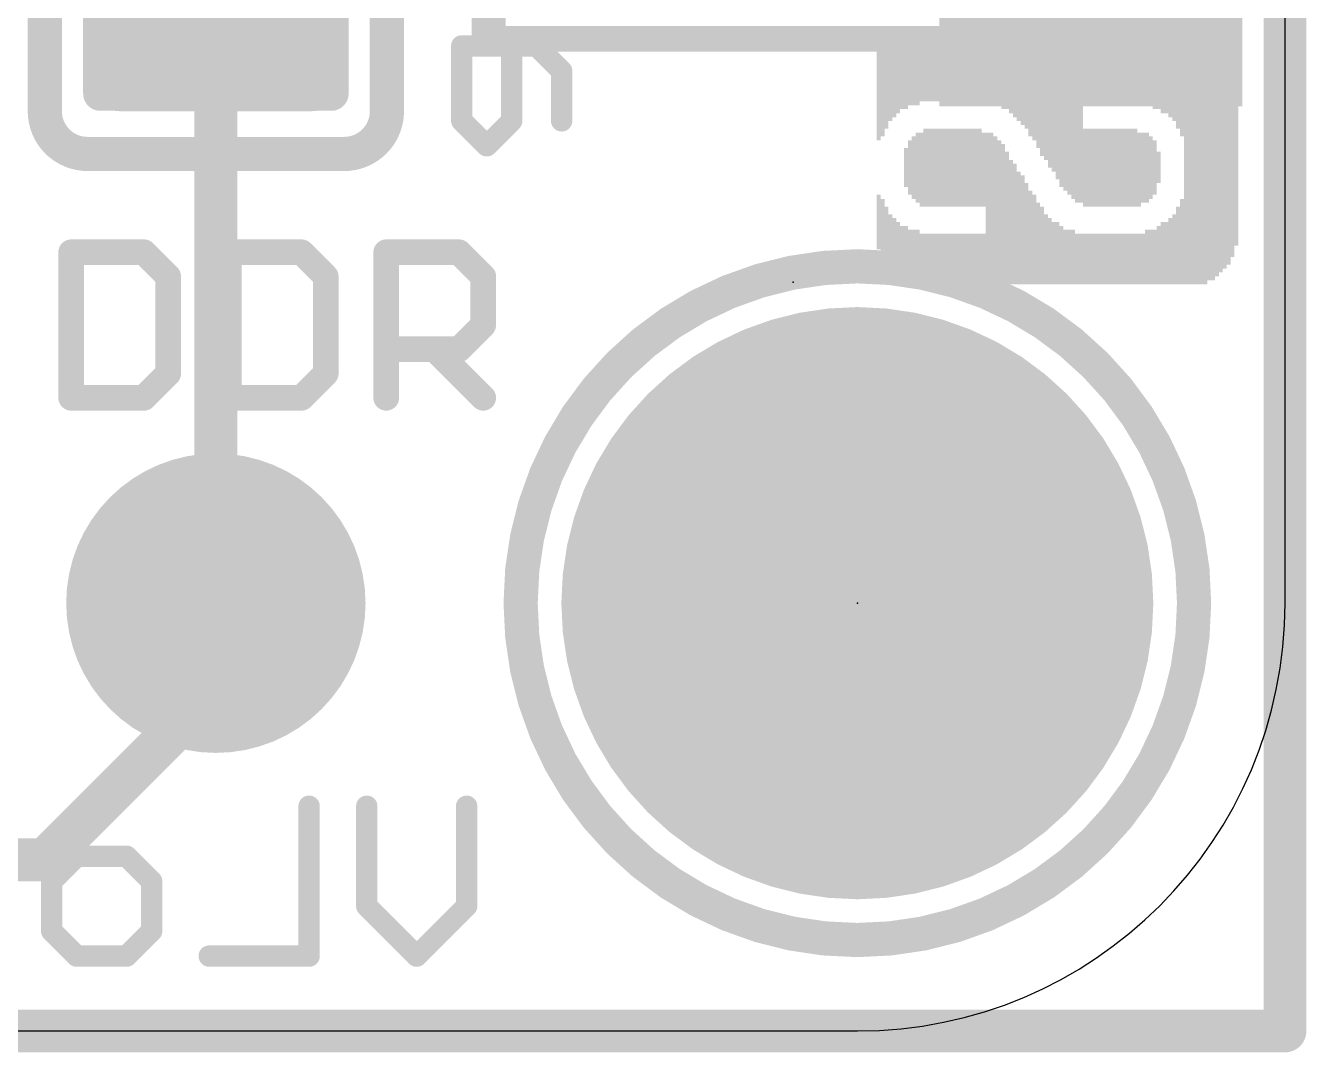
# Model space of a CAD drawing. Extents: x -0.1 to 25.5, y -0.1 to 17.9.
# Drawn here: x 17.92 to 25.53, y -0.13 to 5.97 of the extents above; entities that cross this region are included whole.
import ezdxf

# ---------------------------------------------------------------- set-up
doc = ezdxf.new("R2010")
doc.units = 0
for name, color, linetype in [('1', 12, 'CONTINUOUS'), ('16', 5, 'CONTINUOUS'), ('17', 110, 'CONTINUOUS'), ('20', 53, 'CONTINUOUS'), ('21', 40, 'CONTINUOUS'), ('22', 6, 'CONTINUOUS'), ('23', 40, 'CONTINUOUS'), ('24', 6, 'CONTINUOUS'), ('51', 253, 'CONTINUOUS')]:
    doc.layers.add(name, color=color, linetype=linetype)

# ---------------------------------------------------------------- blocks, each defined once
blk = doc.blocks.new('RECT')
blk.add_solid([(-0.5, -0.5), (0.5, -0.5), (-0.5, 0.5), (0.5, 0.5)])
blk = doc.blocks.new('ROUNDP')
at = {"const_width": 0.5}
blk.add_lwpolyline([(0, -0.25, 1), (0, 0.25, 1), (0, -0.25)], format="xyb", dxfattribs=at)
blk = doc.blocks.new('RECT121920X243840R50')
at = {"const_width": 0.1905}
blk.add_lwpolyline([(0.2858, -0.5715), (0.2858, 0.5715, 0.4142), (0.1905, 0.6668), (-0.1905, 0.6668, 0.4142), (-0.2858, 0.5715), (-0.2858, -0.5715, 0.4142), (-0.1905, -0.6668), (0.1905, -0.6668, 0.4142)], format="xyb", close=True, dxfattribs=at)
blk.add_solid([(-0.2159, -0.5969), (0.2159, -0.5969), (-0.2159, 0.5969), (0.2159, 0.5969)])

msp = doc.modelspace()

# ---------------------------------------------------------------- linework, layer by layer
at = {"layer": '1', "const_width": 0.254}
for points in [[(25.4, 17.78), (25.4, 0)], [(19.05, 2.032), (19.05, 2.54)], [(18.034, 1.016), (19.05, 2.032)], [(13.335, 1.016), (18.034, 1.016)], [(25.4, 0), (0, 0)]]:
    msp.add_lwpolyline(points, dxfattribs=at)
at = {"layer": '1', "const_width": 0.127}
for points in [[(18.288, 6.0325, 1), (18.288, 6.1595)], [(19.1135, 2.54, 1), (18.9865, 2.54)], [(19.0949, 1.9871, 1), (19.0051, 2.0769)], [(18.9865, 2.032, 1), (19.1135, 2.032)], [(18.034, 0.9525, 1), (18.034, 1.0795)], [(17.9891, 1.0609, 1), (18.0789, 0.9711)], [(25.4, -0.0635, 1), (25.4, 0.0635)], [(25.3365, 0, 1), (25.4635, 0)]]:
    msp.add_lwpolyline(points, format="xyb", dxfattribs=at)
at = {"layer": '16'}
for points, const_width in [([(25.4, 17.78), (25.4, 0)], 0.254), ([(18.3634, 5.565), (18.3634, 6.935)], 0.2032), ([(19.7366, 6.935), (19.7366, 5.565)], 0.2032), ([(18.3634, 5.8928), (19.7366, 5.8928)], 0.2032), ([(19.05, 5.842), (19.05, 2.54)], 0.254), ([(18.3634, 5.6896), (19.7366, 5.6896)], 0.2032), ([(19.7366, 5.565), (18.3634, 5.565)], 0.2032), ([(25.4, 0), (0, 0)], 0.254)]:
    msp.add_lwpolyline(points, dxfattribs=dict(at, const_width=const_width))
for points, const_width in [([(18.3634, 5.9436, 1), (18.3634, 5.842)], 0.1016), ([(19.1135, 5.842, 1), (18.9865, 5.842)], 0.127), ([(19.7366, 5.842, 1), (19.7366, 5.9436)], 0.1016), ([(18.3634, 5.7404, 1), (18.3634, 5.6388)], 0.1016), ([(19.7366, 5.6388, 1), (19.7366, 5.7404)], 0.1016), ([(18.3634, 5.6158, 1), (18.3634, 5.5142)], 0.1016), ([(19.7366, 5.5142, 1), (19.7366, 5.6158)], 0.1016), ([(18.3126, 5.565, 1), (18.4142, 5.565)], 0.1016), ([(19.6858, 5.565, 1), (19.7874, 5.565)], 0.1016), ([(18.9865, 2.54, 1), (19.1135, 2.54)], 0.127), ([(25.4, -0.0635, 1), (25.4, 0.0635)], 0.127), ([(25.3365, 0, 1), (25.4635, 0)], 0.127)]:
    msp.add_lwpolyline(points, format="xyb", dxfattribs=dict(at, const_width=const_width))
at = {"layer": '20'}
for p, q in [((25.4, 2.54), (25.4, 15.24)), ((2.54, 0), (22.86, 0))]:
    msp.add_line(p, q, dxfattribs=at)
msp.add_arc((22.86, 2.54), 2.54, 270, 0, dxfattribs=at)
at = {"layer": '21', "const_width": 0.1524}
for points in [[(20.646, 5.89), (20.646, 6.99)], [(23.246, 5.89), (20.646, 5.89)], [(18.1907, 4.6235), (18.1907, 3.7592)], [(18.6228, 4.6235), (18.1907, 4.6235)], [(18.7669, 4.4795), (18.6228, 4.6235)], [(19.1262, 4.6235), (19.1262, 3.7592)], [(19.5584, 4.6235), (19.1262, 4.6235)], [(19.7024, 4.4795), (19.5584, 4.6235)], [(20.0617, 3.7592), (20.0617, 4.6235)], [(20.0617, 4.6235), (20.4939, 4.6235)], [(20.4939, 4.6235), (20.6379, 4.4795)], [(18.7669, 3.9033), (18.7669, 4.4795)], [(19.7024, 3.9033), (19.7024, 4.4795)], [(20.6379, 4.4795), (20.6379, 4.1914)], [(20.6379, 4.1914), (20.4939, 4.0473)], [(20.4939, 4.0473), (20.0617, 4.0473)], [(20.3498, 4.0473), (20.6379, 3.7592)], [(18.6228, 3.7592), (18.7669, 3.9033)], [(19.5584, 3.7592), (19.7024, 3.9033)], [(18.1907, 3.7592), (18.6228, 3.7592)], [(19.1262, 3.7592), (19.5584, 3.7592)]]:
    msp.add_lwpolyline(points, dxfattribs=at)
at = {"layer": '21'}
for points, const_width in [([(20.646, 5.9281, 1), (20.646, 5.8519)], 0.0762), ([(23.246, 5.8519, 1), (23.246, 5.9281)], 0.0762), ([(20.6079, 5.89, 1), (20.6841, 5.89)], 0.0762), ([(18.2288, 4.6235, 1), (18.1526, 4.6235)], 0.0762), ([(18.1907, 4.6616, 1), (18.1907, 4.5854)], 0.0762), ([(18.6498, 4.6505, 1), (18.5959, 4.5966)], 0.0762), ([(18.6228, 4.5854, 1), (18.6228, 4.6616)], 0.0762), ([(19.1643, 4.6235, 1), (19.0881, 4.6235)], 0.0762), ([(19.1262, 4.6616, 1), (19.1262, 4.5854)], 0.0762), ([(19.5853, 4.6505, 1), (19.5314, 4.5966)], 0.0762), ([(19.5584, 4.5854, 1), (19.5584, 4.6616)], 0.0762), ([(20.0998, 4.6235, 1), (20.0236, 4.6235)], 0.0762), ([(20.0617, 4.6616, 1), (20.0617, 4.5854)], 0.0762), ([(20.5208, 4.6505, 1), (20.4669, 4.5966)], 0.0762), ([(20.4939, 4.5854, 1), (20.4939, 4.6616)], 0.0762), ([(22.86, 0.54, 1), (22.86, 4.54, 1), (22.86, 0.54)], 0.2032), ([(18.805, 4.4795, 1), (18.7288, 4.4795)], 0.0762), ([(18.74, 4.4525, 1), (18.7938, 4.5064)], 0.0762), ([(19.7405, 4.4795, 1), (19.6643, 4.4795)], 0.0762), ([(19.6755, 4.4525, 1), (19.7294, 4.5064)], 0.0762), ([(20.676, 4.4795, 1), (20.5998, 4.4795)], 0.0762), ([(20.611, 4.4525, 1), (20.6649, 4.5064)], 0.0762), ([(20.6649, 4.1644, 1), (20.611, 4.2183)], 0.0762), ([(20.5998, 4.1914, 1), (20.676, 4.1914)], 0.0762), ([(20.0617, 4.0854, 1), (20.0617, 4.0092)], 0.0762), ([(20.3768, 4.0743, 1), (20.3229, 4.0204)], 0.0762), ([(20.4669, 4.0743, 1), (20.5208, 4.0204)], 0.0762), ([(20.4939, 4.0092, 1), (20.4939, 4.0854)], 0.0762), ([(18.7938, 3.8763, 1), (18.74, 3.9302)], 0.0762), ([(19.7294, 3.8763, 1), (19.6755, 3.9302)], 0.0762), ([(18.7288, 3.9033, 1), (18.805, 3.9033)], 0.0762), ([(19.6643, 3.9033, 1), (19.7405, 3.9033)], 0.0762), ([(18.1907, 3.7973, 1), (18.1907, 3.7211)], 0.0762), ([(18.5959, 3.7861, 1), (18.6498, 3.7323)], 0.0762), ([(18.6228, 3.7211, 1), (18.6228, 3.7973)], 0.0762), ([(19.1262, 3.7973, 1), (19.1262, 3.7211)], 0.0762), ([(19.5314, 3.7861, 1), (19.5853, 3.7323)], 0.0762), ([(19.5584, 3.7211, 1), (19.5584, 3.7973)], 0.0762), ([(20.611, 3.7323, 1), (20.6649, 3.7861)], 0.0762), ([(18.1526, 3.7592, 1), (18.2288, 3.7592)], 0.0762), ([(19.0881, 3.7592, 1), (19.1643, 3.7592)], 0.0762), ([(20.0236, 3.7592, 1), (20.0998, 3.7592)], 0.0762)]:
    msp.add_lwpolyline(points, format="xyb", dxfattribs=dict(at, const_width=const_width))
at = {"layer": '22'}
for points, const_width in [([(18.034, 8.255), (18.034, 5.461)], 0.2032), ([(20.066, 5.461), (20.066, 8.255)], 0.2032), ([(20.9554, 5.8486), (20.5105, 5.8486)], 0.127), ([(20.5105, 5.8486), (20.5105, 5.4037)], 0.127), ([(20.8071, 5.4037), (20.8071, 5.8486)], 0.127), ([(21.1037, 5.7003), (20.9554, 5.8486)], 0.127), ([(21.1037, 5.4037), (21.1037, 5.7003)], 0.127), ([(20.5105, 5.4037), (20.6588, 5.2554)], 0.127), ([(20.6588, 5.2554), (20.8071, 5.4037)], 0.127), ([(19.812, 5.207), (18.288, 5.207)], 0.2032), ([(19.6039, 1.3343), (19.6039, 0.4445)], 0.127), ([(19.9462, 0.7411), (19.9462, 1.3343)], 0.127), ([(20.5394, 1.3343), (20.5394, 0.7411)], 0.127), ([(18.0752, 0.8894), (18.2235, 1.0377)], 0.127), ([(18.2235, 1.0377), (18.52, 1.0377)], 0.127), ([(18.52, 1.0377), (18.6683, 0.8894)], 0.127), ([(18.0752, 0.5928), (18.0752, 0.8894)], 0.127), ([(18.6683, 0.8894), (18.6683, 0.5928)], 0.127), ([(20.2428, 0.4445), (19.9462, 0.7411)], 0.127), ([(20.5394, 0.7411), (20.2428, 0.4445)], 0.127), ([(18.2235, 0.4445), (18.0752, 0.5928)], 0.127), ([(18.6683, 0.5928), (18.52, 0.4445)], 0.127), ([(18.52, 0.4445), (18.2235, 0.4445)], 0.127), ([(19.6039, 0.4445), (19.0107, 0.4445)], 0.127)]:
    msp.add_lwpolyline(points, dxfattribs=dict(at, const_width=const_width))
for points, const_width in [([(20.5105, 5.8803, 1), (20.5105, 5.8168)], 0.0635), ([(20.5422, 5.8486, 1), (20.4788, 5.8486)], 0.0635), ([(20.8388, 5.8486, 1), (20.7753, 5.8486)], 0.0635), ([(20.9778, 5.871, 1), (20.9329, 5.8261)], 0.0635), ([(20.9554, 5.8168, 1), (20.9554, 5.8803)], 0.0635), ([(21.1354, 5.7003, 1), (21.0719, 5.7003)], 0.0635), ([(21.0812, 5.6778, 1), (21.1261, 5.7228)], 0.0635), ([(18.034, 5.461, 0.4142), (18.288, 5.207)], 0.2032), ([(18.0848, 5.461, 1), (17.9832, 5.461)], 0.1016), ([(19.812, 5.207, 0.4142), (20.066, 5.461)], 0.2032), ([(20.1168, 5.461, 1), (20.0152, 5.461)], 0.1016), ([(17.9832, 5.461, 1), (18.0848, 5.461)], 0.1016), ([(20.0152, 5.461, 1), (20.1168, 5.461)], 0.1016), ([(20.533, 5.4262, 1), (20.488, 5.3813)], 0.0635), ([(20.4788, 5.4037, 1), (20.5422, 5.4037)], 0.0635), ([(20.7753, 5.4037, 1), (20.8388, 5.4037)], 0.0635), ([(20.8295, 5.3813, 1), (20.7846, 5.4262)], 0.0635), ([(21.0719, 5.4037, 1), (21.1354, 5.4037)], 0.0635), ([(18.288, 5.2578, 1), (18.288, 5.1562)], 0.1016), ([(18.288, 5.1562, 1), (18.288, 5.2578)], 0.1016), ([(19.812, 5.2578, 1), (19.812, 5.1562)], 0.1016), ([(19.812, 5.1562, 1), (19.812, 5.2578)], 0.1016), ([(20.6363, 5.2779, 1), (20.6812, 5.233)], 0.0635), ([(20.6363, 5.233, 1), (20.6812, 5.2779)], 0.0635), ([(19.6356, 1.3343, 1), (19.5721, 1.3343)], 0.0635), ([(19.978, 1.3343, 1), (19.9145, 1.3343)], 0.0635), ([(20.5711, 1.3343, 1), (20.5076, 1.3343)], 0.0635), ([(18.2235, 1.0694, 1), (18.2235, 1.0059)], 0.0635), ([(18.2459, 1.0152, 1), (18.201, 1.0601)], 0.0635), ([(18.5425, 1.0601, 1), (18.4976, 1.0152)], 0.0635), ([(18.52, 1.0059, 1), (18.52, 1.0694)], 0.0635), ([(18.1069, 0.8894, 1), (18.0434, 0.8894)], 0.0635), ([(18.0527, 0.9118, 1), (18.0976, 0.8669)], 0.0635), ([(18.7001, 0.8894, 1), (18.6366, 0.8894)], 0.0635), ([(18.6459, 0.8669, 1), (18.6908, 0.9118)], 0.0635), ([(19.9145, 0.7411, 1), (19.978, 0.7411)], 0.0635), ([(19.9687, 0.7635, 1), (19.9238, 0.7186)], 0.0635), ([(20.5076, 0.7411, 1), (20.5711, 0.7411)], 0.0635), ([(20.5618, 0.7186, 1), (20.5169, 0.7635)], 0.0635), ([(18.0434, 0.5928, 1), (18.1069, 0.5928)], 0.0635), ([(18.0976, 0.6152, 1), (18.0527, 0.5703)], 0.0635), ([(18.6366, 0.5928, 1), (18.7001, 0.5928)], 0.0635), ([(18.6908, 0.5703, 1), (18.6459, 0.6152)], 0.0635), ([(18.2235, 0.4763, 1), (18.2235, 0.4128)], 0.0635), ([(18.201, 0.422, 1), (18.2459, 0.467)], 0.0635), ([(18.4976, 0.467, 1), (18.5425, 0.422)], 0.0635), ([(18.52, 0.4128, 1), (18.52, 0.4763)], 0.0635), ([(19.0107, 0.4763, 1), (19.0107, 0.4128)], 0.0635), ([(19.5721, 0.4445, 1), (19.6356, 0.4445)], 0.0635), ([(19.6039, 0.4128, 1), (19.6039, 0.4763)], 0.0635), ([(20.2203, 0.467, 1), (20.2652, 0.422)], 0.0635), ([(20.2203, 0.422, 1), (20.2652, 0.467)], 0.0635)]:
    msp.add_lwpolyline(points, format="xyb", dxfattribs=dict(at, const_width=const_width))
at = {"layer": '23'}
msp.add_point((22.86, 2.54), dxfattribs=at)
at = {"layer": '24'}
msp.add_point((22.479, 4.445), dxfattribs=at)
at = {"layer": '51', "const_width": 0.1524}
for points in [[(20.696, 5.89), (20.696, 11.99)], [(24.946, 11.99), (24.946, 5.89)], [(24.946, 5.89), (20.696, 5.89)]]:
    msp.add_lwpolyline(points, dxfattribs=at)
at = {"layer": '51', "const_width": 0.0762}
for points in [[(20.696, 5.9281, 1), (20.696, 5.8519)], [(24.946, 5.8519, 1), (24.946, 5.9281)], [(20.6579, 5.89, 1), (20.7341, 5.89)], [(24.9079, 5.89, 1), (24.9841, 5.89)]]:
    msp.add_lwpolyline(points, format="xyb", dxfattribs=at)

# ---------------------------------------------------------------- block references
at = {"layer": '1', "xscale": 1.8, "yscale": 1.2, "rotation": 180}
msp.add_blockref('RECT', (24.246, 6.09), dxfattribs=at)
at = {"layer": '16', "rotation": 270}
msp.add_blockref('RECT121920X243840R50', (19.05, 5.842), dxfattribs=at)
at = {"layer": '17', "xscale": 3.516, "yscale": 3.516}
msp.add_blockref('ROUNDP', (22.86, 2.54), dxfattribs=at)
msp.add_blockref('ROUNDP', (22.86, 2.54), dxfattribs=at)
at = {"layer": '17', "xscale": 1.778, "yscale": 1.778, "rotation": 90}
msp.add_blockref('ROUNDP', (19.05, 2.54), dxfattribs=at)
msp.add_blockref('ROUNDP', (19.05, 2.54), dxfattribs=at)
at = {"layer": '22', "rotation": 90}
for p, xscale, yscale in [((22.987, 5.588), 0.5994, 0.0229), ((23.01, 5.5994), 0.5766, 0.0231), ((23.0331, 5.6223), 0.5309, 0.0231), ((23.0562, 5.6452), 0.4851, 0.0231), ((23.0793, 5.6566), 0.4623, 0.0231), ((23.1024, 5.668), 0.4394, 0.0231), ((23.1256, 5.6807), 0.414, 0.0231), ((23.1487, 5.6807), 0.414, 0.0231), ((23.1718, 5.6921), 0.3912, 0.0231), ((23.1949, 5.6921), 0.3912, 0.0231), ((23.218, 5.6921), 0.3912, 0.0231), ((23.241, 5.7036), 0.3683, 0.0229), ((23.264, 5.7036), 0.3683, 0.0231), ((23.2871, 5.7036), 0.3683, 0.0231), ((23.3102, 5.7036), 0.3683, 0.0231), ((23.3333, 5.7036), 0.3683, 0.0231), ((23.3564, 5.7036), 0.3683, 0.0231), ((23.3796, 5.7036), 0.3683, 0.0231), ((23.4027, 5.7036), 0.3683, 0.0231), ((23.4258, 5.7036), 0.3683, 0.0231), ((23.4489, 5.7036), 0.3683, 0.0231), ((23.472, 5.7036), 0.3683, 0.0231), ((23.495, 5.7036), 0.3683, 0.0229), ((23.518, 5.7036), 0.3683, 0.0231), ((23.5411, 5.7036), 0.3683, 0.0231), ((23.5642, 5.7036), 0.3683, 0.0231), ((23.5873, 5.7036), 0.3683, 0.0231), ((23.6104, 5.7036), 0.3683, 0.0231), ((23.6336, 5.7036), 0.3683, 0.0231), ((23.6567, 5.7036), 0.3683, 0.0231), ((23.6798, 5.6921), 0.3912, 0.0231), ((23.7029, 5.6921), 0.3912, 0.0231), ((23.726, 5.6807), 0.414, 0.0231), ((23.749, 5.6807), 0.414, 0.0229), ((23.772, 5.668), 0.4394, 0.0231), ((23.7951, 5.6566), 0.4623, 0.0231), ((23.8182, 5.6452), 0.4851, 0.0231), ((23.8413, 5.6337), 0.508, 0.0231), ((23.8644, 5.6223), 0.5309, 0.0231), ((23.8876, 5.5994), 0.5766, 0.0231), ((23.9107, 5.588), 0.5994, 0.0231), ((23.9338, 5.5651), 0.6452, 0.0231), ((23.9569, 5.541), 0.6934, 0.0231), ((23.98, 5.5296), 0.7163, 0.0231), ((24.003, 5.5067), 0.762, 0.0229), ((24.026, 5.4953), 0.7849, 0.0231), ((24.0491, 5.4724), 0.8306, 0.0231), ((24.0722, 5.4496), 0.8763, 0.0231), ((24.0953, 5.4381), 0.8992, 0.0231), ((24.1184, 5.4267), 0.922, 0.0231), ((24.1416, 5.414), 0.9474, 0.0231), ((24.1647, 5.4026), 0.9703, 0.0231), ((24.1878, 5.4026), 0.9703, 0.0231), ((24.2109, 5.7036), 0.3683, 0.0231), ((24.234, 5.7036), 0.3683, 0.0231), ((24.257, 5.7036), 0.3683, 0.0229), ((24.28, 5.7036), 0.3683, 0.0231), ((24.3031, 5.7036), 0.3683, 0.0231), ((24.3262, 5.7036), 0.3683, 0.0231), ((24.3493, 5.7036), 0.3683, 0.0231), ((24.3724, 5.7036), 0.3683, 0.0231), ((24.3956, 5.7036), 0.3683, 0.0231), ((24.4187, 5.7036), 0.3683, 0.0231), ((24.4418, 5.7036), 0.3683, 0.0231), ((24.4649, 5.7036), 0.3683, 0.0231), ((24.488, 5.7036), 0.3683, 0.0231), ((24.511, 5.7036), 0.3683, 0.0229), ((24.534, 5.7036), 0.3683, 0.0231), ((24.5571, 5.6921), 0.3912, 0.0231), ((24.5802, 5.6921), 0.3912, 0.0231), ((24.6033, 5.6921), 0.3912, 0.0231), ((24.6264, 5.6807), 0.414, 0.0231), ((24.8111, 5.16), 1.4554, 0.0231), ((24.8342, 5.16), 1.4554, 0.0231), ((24.8573, 5.16), 1.4554, 0.0231), ((24.8804, 5.16), 1.4554, 0.0231), ((24.9036, 5.16), 1.4554, 0.0231), ((24.9267, 5.16), 1.4554, 0.0231), ((24.9498, 5.1727), 1.43, 0.0231), ((24.9729, 5.1727), 1.43, 0.0231), ((24.996, 5.1841), 1.4072, 0.0231), ((25.019, 5.1956), 1.3843, 0.0229), ((25.042, 5.207), 1.3614, 0.0231), ((25.0651, 5.2184), 1.3386, 0.0231), ((25.0882, 5.2413), 1.2929, 0.0231), ((25.1113, 5.2756), 1.2243, 0.0231), ((24.6496, 5.5766), 0.2057, 0.0231), ((24.6727, 5.5639), 0.2311, 0.0231), ((24.6958, 5.5639), 0.2311, 0.0231), ((24.7189, 5.5524), 0.254, 0.0231), ((24.742, 5.541), 0.2769, 0.0231), ((24.765, 5.5182), 0.3226, 0.0229), ((24.788, 5.4953), 0.3683, 0.0231), ((23.218, 5.1257), 0.4166, 0.0231), ((23.241, 5.1143), 0.4394, 0.0229), ((23.264, 5.1257), 0.4623, 0.0231), ((23.2871, 5.1257), 0.4623, 0.0231), ((23.3102, 5.1257), 0.4623, 0.0231), ((23.3333, 5.1257), 0.4623, 0.0231), ((23.3564, 5.1257), 0.4623, 0.0231), ((23.3796, 5.1257), 0.4623, 0.0231), ((23.4027, 5.1257), 0.4623, 0.0231), ((23.4258, 5.1257), 0.4623, 0.0231), ((23.4489, 5.1257), 0.4623, 0.0231), ((23.472, 5.1257), 0.4623, 0.0231), ((23.495, 5.1257), 0.4623, 0.0229), ((23.518, 5.1257), 0.4623, 0.0231), ((23.5411, 5.1257), 0.4623, 0.0231), ((23.5642, 5.1257), 0.4623, 0.0231), ((23.5873, 5.1257), 0.4623, 0.0231), ((23.6104, 5.1143), 0.4394, 0.0231), ((23.6336, 4.8832), 0.9017, 0.0231), ((23.6567, 4.8832), 0.9017, 0.0231), ((24.2109, 5.1257), 0.4623, 0.0231), ((24.234, 5.1257), 0.4623, 0.0231), ((24.257, 5.1257), 0.4623, 0.0229), ((24.28, 5.1257), 0.4623, 0.0231), ((24.3031, 5.1257), 0.4623, 0.0231), ((24.3262, 5.1257), 0.4623, 0.0231), ((24.3493, 5.1257), 0.4623, 0.0231), ((24.3724, 5.1257), 0.4623, 0.0231), ((24.3956, 5.1257), 0.4623, 0.0231), ((24.4187, 5.1257), 0.4623, 0.0231), ((24.4418, 5.1257), 0.4623, 0.0231), ((24.4649, 5.1257), 0.4623, 0.0231), ((24.488, 5.1257), 0.4623, 0.0231), ((24.511, 5.1257), 0.4623, 0.0229), ((24.534, 5.1143), 0.4394, 0.0231), ((24.5571, 5.1257), 0.4166, 0.0231), ((24.5802, 5.1257), 0.4166, 0.0231), ((23.1718, 5.127), 0.3226, 0.0231), ((23.1949, 5.1257), 0.3708, 0.0231), ((23.6798, 4.8717), 0.8788, 0.0231), ((23.7029, 4.8603), 0.856, 0.0231), ((23.726, 4.8489), 0.8331, 0.0231), ((24.6033, 5.1257), 0.3708, 0.0231), ((24.6264, 5.127), 0.3226, 0.0231), ((23.1487, 5.127), 0.2311, 0.0231), ((23.749, 4.826), 0.7874, 0.0229), ((24.6496, 5.127), 0.1854, 0.0231), ((23.772, 4.8019), 0.7391, 0.0231), ((23.7951, 4.7904), 0.7163, 0.0231), ((23.8182, 4.7676), 0.6706, 0.0231), ((23.8413, 4.7561), 0.6477, 0.0231), ((23.8644, 4.7333), 0.602, 0.0231), ((22.987, 4.8031), 0.3251, 0.0229), ((23.8876, 4.7104), 0.5563, 0.0231), ((23.9107, 4.699), 0.5334, 0.0231), ((23.01, 4.7676), 0.3454, 0.0231), ((23.0331, 4.7219), 0.3454, 0.0231), ((23.9338, 4.6749), 0.4851, 0.0231), ((23.9569, 4.6634), 0.4623, 0.0231), ((24.765, 4.6634), 0.4623, 0.0229), ((24.788, 4.6863), 0.508, 0.0231), ((23.0562, 4.6876), 0.3226, 0.0231), ((23.0793, 4.6647), 0.3226, 0.0231), ((23.1024, 4.6418), 0.3226, 0.0231), ((23.98, 4.6406), 0.4166, 0.0231), ((24.003, 4.6292), 0.3937, 0.0229), ((24.026, 4.6177), 0.3708, 0.0231), ((24.0491, 4.6177), 0.3708, 0.0231), ((24.6727, 4.6177), 0.3708, 0.0231), ((24.6958, 4.6177), 0.3708, 0.0231), ((24.7189, 4.6292), 0.3937, 0.0231), ((24.742, 4.6406), 0.4166, 0.0231), ((23.1256, 4.619), 0.3226, 0.0231), ((23.1487, 4.619), 0.3226, 0.0231), ((23.1718, 4.5949), 0.3251, 0.0231), ((23.1949, 4.5949), 0.3251, 0.0231), ((23.218, 4.5949), 0.3251, 0.0231), ((23.241, 4.5834), 0.3023, 0.0229), ((23.264, 4.5834), 0.3023, 0.0231), ((23.2871, 4.5834), 0.3023, 0.0231), ((23.3102, 4.5834), 0.3023, 0.0231), ((23.3333, 4.5834), 0.3023, 0.0231), ((23.3564, 4.5834), 0.3023, 0.0231), ((23.3796, 4.5834), 0.3023, 0.0231), ((23.4027, 4.5834), 0.3023, 0.0231), ((23.4258, 4.5834), 0.3023, 0.0231), ((23.4489, 4.5834), 0.3023, 0.0231), ((23.472, 4.5834), 0.3023, 0.0231), ((23.495, 4.5834), 0.3023, 0.0229), ((23.518, 4.5834), 0.3023, 0.0231), ((23.5411, 4.5834), 0.3023, 0.0231), ((23.5642, 4.5834), 0.3023, 0.0231), ((23.5873, 4.5834), 0.3023, 0.0231), ((23.6104, 4.5834), 0.3023, 0.0231), ((24.0722, 4.6063), 0.348, 0.0231), ((24.0953, 4.5949), 0.3251, 0.0231), ((24.1184, 4.5949), 0.3251, 0.0231), ((24.1416, 4.5949), 0.3251, 0.0231), ((24.1647, 4.5834), 0.3023, 0.0231), ((24.1878, 4.5834), 0.3023, 0.0231), ((24.2109, 4.5834), 0.3023, 0.0231), ((24.234, 4.5834), 0.3023, 0.0231), ((24.257, 4.5834), 0.3023, 0.0229), ((24.28, 4.5834), 0.3023, 0.0231), ((24.3031, 4.5834), 0.3023, 0.0231), ((24.3262, 4.5834), 0.3023, 0.0231), ((24.3493, 4.5834), 0.3023, 0.0231), ((24.3724, 4.5834), 0.3023, 0.0231), ((24.3956, 4.5834), 0.3023, 0.0231), ((24.4187, 4.5834), 0.3023, 0.0231), ((24.4418, 4.5834), 0.3023, 0.0231), ((24.4649, 4.5834), 0.3023, 0.0231), ((24.488, 4.5834), 0.3023, 0.0231), ((24.511, 4.5834), 0.3023, 0.0229), ((24.534, 4.5834), 0.3023, 0.0231), ((24.5571, 4.5834), 0.3023, 0.0231), ((24.5802, 4.5949), 0.3251, 0.0231), ((24.6033, 4.5949), 0.3251, 0.0231), ((24.6264, 4.5949), 0.3251, 0.0231), ((24.6496, 4.6063), 0.348, 0.0231)]:
    msp.add_blockref('RECT', p, dxfattribs=dict(at, xscale=xscale, yscale=yscale))
at = {"layer": '51', "xscale": 0.508, "yscale": 0.508}
msp.add_blockref('RECT', (19.05, 2.54), dxfattribs=at)

doc.saveas('drawing.dxf')
